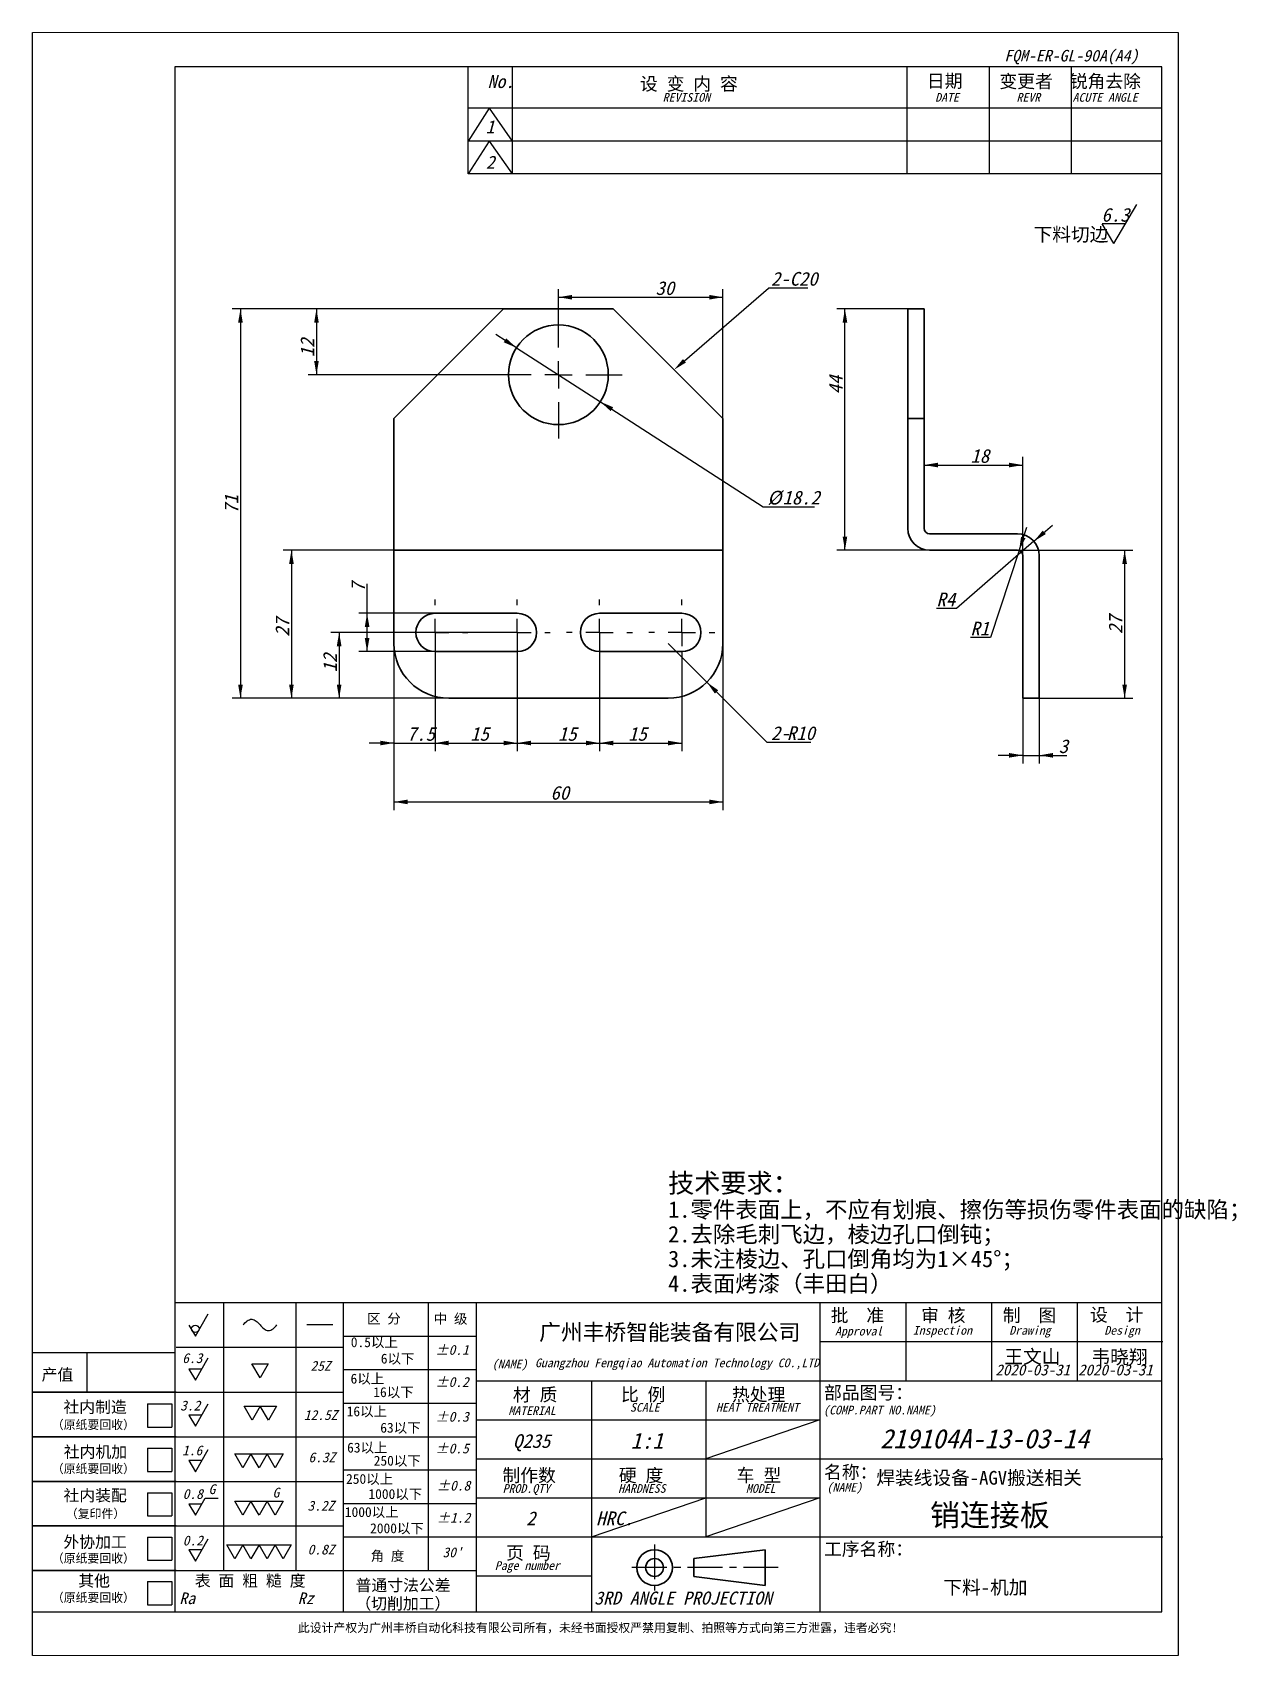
# Model space of a CAD drawing. Header units: millimetres. Extents: x -168473 to -148463, y 295526 to 306160.
# Drawn here: x -152444.7 to -152225, y 299388.2 to 299684.2 of the extents above; entities that cross this region are included whole.
import ezdxf

# ---------------------------------------------------------------- set-up
doc = ezdxf.new("R2010")
doc.units = ezdxf.units.MM
doc.linetypes.add('CENTER', pattern=[10.16, 6.35, -1.27, 1.27, -1.27])
doc.linetypes.add('CENTERX2', pattern=[20.32, 12.7, -2.54, 2.54, -2.54])
for name, color, linetype in [('SLD-0', 7, 'Continuous'), ('中心线层', 1, 'CENTERX2'), ('尺寸', 7, 'Continuous')]:
    doc.layers.add(name, color=color, linetype=linetype)
doc.layers.add('图框', color=7, linetype='Continuous', lineweight=20)
doc.layers.add('轮廓实线层', color=7, linetype='Continuous', lineweight=35)
doc.styles.add('SLDTEXTSTYLE0', font='')
doc.styles.add('SLDTEXTSTYLE1', font='')
doc.styles.add('SLDTEXTSTYLE2', font='')
doc.styles.add('SLDTEXTSTYLE3', font='')
doc.styles.get('SLDTEXTSTYLE0').set_extended_font_data('宋体')
doc.styles.get('SLDTEXTSTYLE1').set_extended_font_data('宋体', italic=True, bold=True)
doc.styles.get('SLDTEXTSTYLE2').set_extended_font_data('宋体')
doc.styles.get('SLDTEXTSTYLE3').set_extended_font_data('宋体', italic=True, bold=True)

msp = doc.modelspace()

# ---------------------------------------------------------------- linework, layer by layer
at = {"color": 7, "linetype": 'Continuous', "lineweight": 35}
for p, q in [((-152378.725, 299613.781), (-152358.725, 299633.781)), ((-152338.725, 299633.781), (-152358.725, 299633.781)), ((-152338.725, 299633.781), (-152318.725, 299613.781)), ((-152285.021, 299633.781), (-152282.021, 299633.781)), ((-152285.021, 299633.781), (-152285.021, 299613.781)), ((-152282.021, 299633.781), (-152282.021, 299613.781)), ((-152378.725, 299613.781), (-152378.725, 299593.781)), ((-152318.725, 299593.781), (-152318.725, 299613.781)), ((-152285.021, 299613.781), (-152282.021, 299613.781)), ((-152285.021, 299593.781), (-152285.021, 299613.781)), ((-152282.021, 299593.781), (-152282.021, 299613.781)), ((-152378.725, 299589.781), (-152378.725, 299593.781)), ((-152318.725, 299593.781), (-152318.725, 299589.781)), ((-152265.021, 299592.781), (-152281.021, 299592.781)), ((-152378.725, 299589.781), (-152318.725, 299589.781)), ((-152378.725, 299589.781), (-152378.725, 299588.781)), ((-152378.725, 299572.781), (-152378.725, 299588.781)), ((-152318.725, 299588.781), (-152318.725, 299589.781)), ((-152318.725, 299588.781), (-152318.725, 299572.781)), ((-152265.021, 299589.781), (-152281.021, 299589.781)), ((-152264.021, 299588.781), (-152264.021, 299572.781)), ((-152261.021, 299588.781), (-152261.021, 299572.781)), ((-152356.225, 299578.281), (-152371.225, 299578.281)), ((-152326.225, 299578.281), (-152341.225, 299578.281)), ((-152264.021, 299562.781), (-152264.021, 299572.781)), ((-152261.021, 299572.781), (-152261.021, 299562.781)), ((-152371.225, 299571.281), (-152356.225, 299571.281)), ((-152341.225, 299571.281), (-152326.225, 299571.281)), ((-152328.725, 299562.781), (-152368.725, 299562.781)), ((-152261.021, 299562.781), (-152264.021, 299562.781))]:
    msp.add_line(p, q, dxfattribs=at)
msp.add_circle((-152348.725, 299621.781), 9.1, dxfattribs=at)
for centre, radius, start, end in [((-152281.021, 299593.781), 4, 180, 270), ((-152281.021, 299593.781), 1, 180, 270), ((-152265.021, 299588.781), 4, 0, 90), ((-152265.021, 299588.781), 1, 0, 90), ((-152371.225, 299574.781), 3.5, 90, 270), ((-152356.225, 299574.781), 3.5, 270, 90), ((-152341.225, 299574.781), 3.5, 90, 270), ((-152326.225, 299574.781), 3.5, 270, 90), ((-152368.725, 299572.781), 10, 180, 270), ((-152328.725, 299572.781), 10, 270, 0)]:
    msp.add_arc(centre, radius, start, end, dxfattribs=at)
at = {"layer": 'SLD-0'}
for p, q in [((-152444.663, 299388.205), (-152444.663, 299684.205)), ((-152235.663, 299684.205), (-152235.667, 299388.205)), ((-152365.18, 299658.397), (-152365.18, 299677.953)), ((-152357.18, 299677.953), (-152357.18, 299658.397)), ((-152285.18, 299677.953), (-152285.18, 299658.397)), ((-152270.18, 299677.953), (-152270.18, 299658.397)), ((-152255.18, 299677.953), (-152255.18, 299658.397)), ((-152238.667, 299670.397), (-152365.18, 299670.397)), ((-152361.339, 299670.397), (-152365.18, 299664.397)), ((-152361.339, 299670.397), (-152357.18, 299664.397)), ((-152238.667, 299664.397), (-152365.18, 299664.397)), ((-152361.339, 299664.397), (-152365.18, 299658.397)), ((-152361.339, 299664.397), (-152357.18, 299658.397)), ((-152238.667, 299658.397), (-152365.18, 299658.397)), ((-152348.725, 299633.381), (-152348.725, 299637.419)), ((-152348.725, 299635.919), (-152318.725, 299635.919)), ((-152325.744, 299624.326), (-152310.415, 299637.595)), ((-152318.725, 299613.781), (-152318.725, 299637.419)), ((-152358.725, 299633.781), (-152408.225, 299633.781)), ((-152406.725, 299633.781), (-152406.725, 299562.781)), ((-152358.725, 299633.781), (-152394.359, 299633.781)), ((-152392.859, 299633.781), (-152392.859, 299621.781)), ((-152285.021, 299633.781), (-152297.967, 299633.781)), ((-152296.467, 299589.781), (-152296.467, 299633.781)), ((-152356.376, 299626.708), (-152360.159, 299629.145)), ((-152356.376, 299626.708), (-152341.074, 299616.854)), ((-152360.325, 299621.781), (-152394.359, 299621.781)), ((-152341.074, 299616.854), (-152311.359, 299597.716)), ((-152282.021, 299605.313), (-152264.021, 299605.313)), ((-152264.021, 299588.781), (-152264.021, 299606.813)), ((-152311.359, 299597.716), (-152302.025, 299597.716)), ((-152264.71, 299589.732), (-152263.312, 299594.009)), ((-152262.001, 299591.404), (-152258.604, 299594.355)), ((-152262.001, 299591.404), (-152276.096, 299579.161)), ((-152378.725, 299589.781), (-152398.925, 299589.781)), ((-152397.425, 299589.781), (-152397.425, 299562.781)), ((-152281.021, 299589.781), (-152297.967, 299589.781)), ((-152264.71, 299589.732), (-152269.905, 299573.836)), ((-152265.021, 299589.781), (-152243.952, 299589.781)), ((-152245.452, 299589.781), (-152245.452, 299562.781)), ((-152383.625, 299578.281), (-152383.625, 299583.659)), ((-152276.096, 299579.161), (-152279.756, 299579.161)), ((-152371.225, 299578.281), (-152385.125, 299578.281)), ((-152383.625, 299571.281), (-152383.625, 299578.281)), ((-152356.225, 299574.781), (-152390.225, 299574.781)), ((-152388.725, 299574.781), (-152388.725, 299562.781)), ((-152378.725, 299572.781), (-152378.725, 299553.117)), ((-152378.725, 299572.781), (-152378.725, 299542.38)), ((-152371.225, 299574.781), (-152371.225, 299553.117)), ((-152356.225, 299574.781), (-152356.225, 299553.117)), ((-152341.225, 299574.781), (-152341.225, 299553.117)), ((-152328.725, 299572.781), (-152321.654, 299565.71)), ((-152318.725, 299572.781), (-152318.725, 299542.38)), ((-152269.905, 299573.836), (-152273.565, 299573.836)), ((-152371.225, 299571.281), (-152385.125, 299571.281)), ((-152371.225, 299571.281), (-152371.225, 299553.117)), ((-152356.225, 299571.281), (-152356.225, 299553.117)), ((-152341.225, 299571.281), (-152341.225, 299553.117)), ((-152326.225, 299571.281), (-152326.225, 299553.117)), ((-152321.654, 299565.71), (-152310.704, 299554.76)), ((-152368.725, 299562.781), (-152408.225, 299562.781)), ((-152368.725, 299562.781), (-152398.925, 299562.781)), ((-152368.725, 299562.781), (-152390.225, 299562.781)), ((-152264.021, 299562.781), (-152264.021, 299550.874)), ((-152261.021, 299562.781), (-152243.952, 299562.781)), ((-152261.021, 299562.781), (-152261.021, 299550.874)), ((-152378.725, 299554.617), (-152383.225, 299554.617)), ((-152378.725, 299554.617), (-152371.225, 299554.617)), ((-152371.225, 299554.617), (-152356.225, 299554.617)), ((-152371.225, 299554.617), (-152366.725, 299554.617)), ((-152356.225, 299554.617), (-152341.225, 299554.617)), ((-152341.225, 299554.617), (-152326.225, 299554.617)), ((-152310.704, 299554.76), (-152302.68, 299554.76)), ((-152264.021, 299552.374), (-152268.521, 299552.374)), ((-152264.021, 299552.374), (-152261.021, 299552.374)), ((-152261.021, 299552.374), (-152256.016, 299552.374)), ((-152378.725, 299543.88), (-152318.725, 299543.88)), ((-152444.663, 299443.441), (-152418.667, 299443.441)), ((-152434.736, 299443.441), (-152434.736, 299436.238)), ((-152418.479, 299436.238), (-152444.663, 299436.238)), ((-152423.669, 299434.106), (-152419.254, 299434.106)), ((-152423.669, 299434.106), (-152423.669, 299429.868)), ((-152419.254, 299434.106), (-152419.254, 299429.868)), ((-152363.752, 299431.209), (-152301.021, 299431.209)), ((-152301.021, 299431.209), (-152321.869, 299424.09)), ((-152418.479, 299428.102), (-152444.663, 299428.102)), ((-152423.669, 299429.868), (-152419.254, 299429.868)), ((-152423.669, 299426.006), (-152419.254, 299426.006)), ((-152423.669, 299426.006), (-152423.669, 299421.768)), ((-152419.254, 299426.006), (-152419.254, 299421.768)), ((-152423.669, 299421.768), (-152419.254, 299421.768)), ((-152363.752, 299424.09), (-152238.479, 299424.09)), ((-152418.479, 299419.967), (-152444.663, 299419.967)), ((-152423.669, 299417.906), (-152419.254, 299417.906)), ((-152423.669, 299417.906), (-152423.669, 299413.668)), ((-152419.254, 299417.906), (-152419.254, 299413.668)), ((-152363.752, 299416.971), (-152301.021, 299416.971)), ((-152342.716, 299409.853), (-152321.869, 299416.971)), ((-152301.021, 299416.971), (-152321.869, 299409.853)), ((-152423.669, 299413.668), (-152419.254, 299413.668)), ((-152418.479, 299411.831), (-152444.663, 299411.831)), ((-152423.669, 299409.806), (-152419.254, 299409.806)), ((-152423.669, 299409.806), (-152423.669, 299405.568)), ((-152419.254, 299409.806), (-152419.254, 299405.568)), ((-152423.669, 299405.568), (-152419.254, 299405.568)), ((-152418.479, 299403.696), (-152444.663, 299403.696)), ((-152423.669, 299401.706), (-152419.254, 299401.706)), ((-152423.669, 299401.706), (-152423.669, 299397.468)), ((-152419.254, 299401.706), (-152419.254, 299397.468)), ((-152363.752, 299402.734), (-152342.716, 299402.734)), ((-152423.669, 299397.468), (-152419.254, 299397.468))]:
    msp.add_line(p, q, dxfattribs=at)
at = {"layer": 'SLD-0', "color": 0}
for p, q in [((-152247.424, 299645.715), (-152243.211, 299652.858)), ((-152247.424, 299645.715), (-152249.531, 299649.287)), ((-152245.318, 299649.287), (-152249.531, 299649.287)), ((-152303.254, 299637.595), (-152310.415, 299637.595)), ((-152348.725, 299626.781), (-152348.725, 299633.381)), ((-152348.725, 299621.781), (-152348.725, 299624.281)), ((-152353.725, 299621.781), (-152360.325, 299621.781)), ((-152348.725, 299621.781), (-152351.225, 299621.781)), ((-152348.725, 299621.781), (-152348.725, 299619.281)), ((-152348.725, 299621.781), (-152346.225, 299621.781)), ((-152343.725, 299621.781), (-152337.125, 299621.781)), ((-152348.725, 299616.781), (-152348.725, 299610.181)), ((-152371.225, 299579.781), (-152371.225, 299580.781)), ((-152356.225, 299579.781), (-152356.225, 299580.781)), ((-152341.225, 299579.781), (-152341.225, 299580.781)), ((-152326.225, 299579.781), (-152326.225, 299580.781)), ((-152371.225, 299574.781), (-152371.225, 299577.281)), ((-152356.225, 299574.781), (-152356.225, 299577.281)), ((-152341.225, 299574.781), (-152341.225, 299577.281)), ((-152326.225, 299574.781), (-152326.225, 299577.281)), ((-152376.225, 299574.781), (-152377.225, 299574.781)), ((-152371.225, 299574.781), (-152373.725, 299574.781)), ((-152371.225, 299574.781), (-152371.225, 299572.281)), ((-152371.225, 299574.781), (-152368.725, 299574.781)), ((-152366.225, 299574.781), (-152365.225, 299574.781)), ((-152361.225, 299574.781), (-152366.225, 299574.781)), ((-152361.225, 299574.781), (-152362.225, 299574.781)), ((-152356.225, 299574.781), (-152358.725, 299574.781)), ((-152356.225, 299574.781), (-152356.225, 299572.281)), ((-152356.225, 299574.781), (-152353.725, 299574.781)), ((-152351.225, 299574.781), (-152350.225, 299574.781)), ((-152346.225, 299574.781), (-152347.225, 299574.781)), ((-152341.225, 299574.781), (-152343.725, 299574.781)), ((-152341.225, 299574.781), (-152341.225, 299572.281)), ((-152341.225, 299574.781), (-152338.725, 299574.781)), ((-152336.225, 299574.781), (-152335.225, 299574.781)), ((-152331.225, 299574.781), (-152332.225, 299574.781)), ((-152326.225, 299574.781), (-152328.725, 299574.781)), ((-152326.225, 299574.781), (-152326.225, 299572.281)), ((-152326.225, 299574.781), (-152323.725, 299574.781)), ((-152321.225, 299574.781), (-152320.225, 299574.781)), ((-152371.225, 299569.781), (-152371.225, 299568.781)), ((-152356.225, 299569.781), (-152356.225, 299568.781)), ((-152341.225, 299569.781), (-152341.225, 299568.781)), ((-152326.225, 299569.781), (-152326.225, 299568.781))]:
    msp.add_line(p, q, dxfattribs=at)
at = {"layer": 'SLD-0'}
for points in [[(-152348.725, 299635.919), (-152346.225, 299635.494), (-152346.225, 299636.344)], [(-152318.725, 299635.919), (-152321.225, 299636.344), (-152321.225, 299635.494)], [(-152406.725, 299633.781), (-152407.15, 299631.281), (-152406.3, 299631.281)], [(-152392.859, 299633.781), (-152393.284, 299631.281), (-152392.434, 299631.281)], [(-152296.467, 299633.781), (-152296.892, 299631.281), (-152296.042, 299631.281)], [(-152356.376, 299626.708), (-152358.247, 299628.419), (-152358.708, 299627.705)], [(-152392.859, 299621.781), (-152392.434, 299624.281), (-152393.284, 299624.281)], [(-152325.471, 299624.011), (-152327.634, 299622.69), (-152326.016, 299624.641)], [(-152341.074, 299616.854), (-152339.203, 299615.143), (-152338.743, 299615.858)], [(-152282.021, 299605.313), (-152279.521, 299604.888), (-152279.521, 299605.738)], [(-152264.021, 299605.313), (-152266.521, 299605.738), (-152266.521, 299604.888)], [(-152296.467, 299589.781), (-152296.042, 299592.281), (-152296.892, 299592.281)], [(-152264.71, 299589.732), (-152263.53, 299591.976), (-152264.338, 299592.24)], [(-152262.001, 299591.404), (-152259.835, 299592.723), (-152260.392, 299593.365)], [(-152397.425, 299589.781), (-152397.85, 299587.281), (-152397, 299587.281)], [(-152245.452, 299589.781), (-152245.877, 299587.281), (-152245.027, 299587.281)], [(-152383.625, 299578.281), (-152384.05, 299575.781), (-152383.2, 299575.781)], [(-152388.725, 299574.781), (-152389.15, 299572.281), (-152388.3, 299572.281)], [(-152383.625, 299571.281), (-152383.2, 299573.781), (-152384.05, 299573.781)], [(-152406.725, 299562.781), (-152406.3, 299565.281), (-152407.15, 299565.281)], [(-152397.425, 299562.781), (-152397, 299565.281), (-152397.85, 299565.281)], [(-152388.725, 299562.781), (-152388.3, 299565.281), (-152389.15, 299565.281)], [(-152321.654, 299565.71), (-152320.187, 299563.642), (-152319.586, 299564.243)], [(-152245.452, 299562.781), (-152245.027, 299565.281), (-152245.877, 299565.281)], [(-152378.725, 299554.617), (-152381.225, 299555.042), (-152381.225, 299554.192)], [(-152371.225, 299554.617), (-152368.725, 299554.192), (-152368.725, 299555.042)], [(-152371.225, 299554.617), (-152368.725, 299554.192), (-152368.725, 299555.042)], [(-152356.225, 299554.617), (-152358.725, 299555.042), (-152358.725, 299554.192)], [(-152356.225, 299554.617), (-152353.725, 299554.192), (-152353.725, 299555.042)], [(-152341.225, 299554.617), (-152343.725, 299555.042), (-152343.725, 299554.192)], [(-152341.225, 299554.617), (-152338.725, 299554.192), (-152338.725, 299555.042)], [(-152326.225, 299554.617), (-152328.725, 299555.042), (-152328.725, 299554.192)], [(-152264.021, 299552.374), (-152266.521, 299552.799), (-152266.521, 299551.949)], [(-152261.021, 299552.374), (-152258.521, 299551.949), (-152258.521, 299552.799)], [(-152378.725, 299543.88), (-152376.225, 299543.455), (-152376.225, 299544.305)], [(-152318.725, 299543.88), (-152321.225, 299544.305), (-152321.225, 299543.455)]]:
    msp.add_solid(points, dxfattribs=at)
at = {"layer": '中心线层', "linetype": 'CENTER'}
for p, q in [((-152331.194, 299408.456), (-152331.194, 299400.047)), ((-152308.647, 299404.252), (-152336.201, 299404.251))]:
    msp.add_line(p, q, dxfattribs=at)
at = {"layer": '图框'}
for p, q in [((-152235.663, 299684.205), (-152444.663, 299684.205)), ((-152444.663, 299388.205), (-152235.667, 299388.205))]:
    msp.add_line(p, q, dxfattribs=at)
at = {"layer": '图框', "lineweight": 25}
for p, q in [((-152238.667, 299677.953), (-152418.667, 299677.953)), ((-152418.667, 299677.953), (-152418.667, 299396.205)), ((-152238.667, 299396.205), (-152238.667, 299677.953)), ((-152444.663, 299396.205), (-152238.667, 299396.205))]:
    msp.add_line(p, q, dxfattribs=at)
at = {"layer": '尺寸', "color": 7, "linetype": 'Continuous'}
for p, q in [((-152418.667, 299452.567), (-152418.667, 299396.205)), ((-152409.835, 299452.565), (-152409.835, 299403.751)), ((-152396.614, 299452.565), (-152396.614, 299403.751)), ((-152387.97, 299452.565), (-152387.97, 299396.205)), ((-152372.481, 299452.565), (-152372.481, 299403.751)), ((-152363.751, 299452.567), (-152363.752, 299396.205)), ((-152363.751, 299452.567), (-152363.751, 299438.33)), ((-152394.626, 299448.55), (-152389.88, 299448.55)), ((-152387.97, 299446.463), (-152363.751, 299446.463)), ((-152418.479, 299444.429), (-152387.97, 299444.429)), ((-152387.97, 299440.361), (-152363.752, 299440.361)), ((-152444.663, 299436.238), (-152387.97, 299436.238)), ((-152387.97, 299434.259), (-152363.752, 299434.259)), ((-152444.663, 299428.102), (-152387.97, 299428.102)), ((-152387.97, 299428.102), (-152363.752, 299428.102)), ((-152387.97, 299422.056), (-152363.752, 299422.056)), ((-152444.663, 299419.967), (-152387.97, 299419.967)), ((-152387.97, 299415.954), (-152363.752, 299415.954)), ((-152444.663, 299411.831), (-152387.97, 299411.831)), ((-152387.97, 299409.853), (-152363.564, 299409.853)), ((-152444.663, 299403.696), (-152363.752, 299403.696)), ((-152418.479, 299403.696), (-152363.752, 299403.696)), ((-152418.667, 299396.205), (-152363.752, 299396.205))]:
    msp.add_line(p, q, dxfattribs=at)
at = {"layer": '尺寸'}
for p, q in [((-152418.667, 299452.567), (-152363.751, 299452.567)), ((-152363.751, 299452.567), (-152238.667, 299452.567)), ((-152301.021, 299452.565), (-152301.021, 299396.205)), ((-152285.386, 299452.565), (-152285.386, 299438.327)), ((-152269.75, 299452.565), (-152269.75, 299438.327)), ((-152254.114, 299452.565), (-152254.114, 299438.327)), ((-152238.667, 299396.205), (-152238.667, 299452.567)), ((-152416.126, 299448.466), (-152414.952, 299446.432)), ((-152414.952, 299446.432), (-152412.603, 299450.5)), ((-152301.021, 299445.446), (-152238.479, 299445.446)), ((-152413.778, 299440.442), (-152416.126, 299440.442)), ((-152416.126, 299440.442), (-152414.952, 299438.408)), ((-152414.952, 299438.408), (-152412.604, 299442.476)), ((-152403.151, 299438.874), (-152404.619, 299441.416)), ((-152404.619, 299441.416), (-152401.683, 299441.416)), ((-152401.683, 299441.416), (-152403.151, 299438.874)), ((-152363.751, 299438.33), (-152238.667, 299438.33)), ((-152342.716, 299438.327), (-152342.716, 299396.205)), ((-152321.869, 299438.327), (-152321.869, 299409.853)), ((-152414.952, 299430.023), (-152412.604, 299434.091)), ((-152404.57, 299431.153), (-152406.038, 299433.695)), ((-152406.038, 299433.695), (-152403.102, 299433.695)), ((-152403.102, 299433.695), (-152404.57, 299431.153)), ((-152403.102, 299433.695), (-152400.167, 299433.695)), ((-152401.635, 299431.153), (-152403.102, 299433.695)), ((-152400.167, 299433.695), (-152401.635, 299431.153)), ((-152413.778, 299432.057), (-152416.126, 299432.057)), ((-152416.126, 299432.057), (-152414.952, 299430.023)), ((-152414.952, 299421.734), (-152412.604, 299425.802)), ((-152406.272, 299422.436), (-152407.74, 299424.979)), ((-152407.74, 299424.979), (-152404.804, 299424.979)), ((-152404.804, 299424.979), (-152406.272, 299422.436)), ((-152404.804, 299424.979), (-152401.868, 299424.979)), ((-152403.336, 299422.436), (-152404.804, 299424.979)), ((-152401.868, 299424.979), (-152403.336, 299422.436)), ((-152400.4, 299422.436), (-152401.868, 299424.979)), ((-152401.868, 299424.979), (-152398.933, 299424.979)), ((-152398.933, 299424.979), (-152400.4, 299422.436)), ((-152413.778, 299423.768), (-152416.126, 299423.768)), ((-152416.126, 299423.768), (-152414.952, 299421.734)), ((-152414.952, 299413.785), (-152413.143, 299416.919)), ((-152413.143, 299416.919), (-152410.817, 299416.919)), ((-152406.272, 299413.785), (-152407.74, 299416.328)), ((-152407.74, 299416.328), (-152404.804, 299416.328)), ((-152404.804, 299416.328), (-152406.272, 299413.785)), ((-152404.804, 299416.328), (-152401.868, 299416.328)), ((-152403.336, 299413.785), (-152404.804, 299416.328)), ((-152401.868, 299416.328), (-152403.336, 299413.785)), ((-152400.4, 299413.785), (-152401.868, 299416.328)), ((-152401.868, 299416.328), (-152398.933, 299416.328)), ((-152398.933, 299416.328), (-152400.4, 299413.785)), ((-152413.778, 299415.819), (-152416.126, 299415.819)), ((-152416.126, 299415.819), (-152414.952, 299413.785)), ((-152413.778, 299407.453), (-152416.126, 299407.453)), ((-152416.126, 299407.453), (-152414.952, 299405.419)), ((-152414.952, 299405.419), (-152412.604, 299409.487)), ((-152407.74, 299405.821), (-152409.207, 299408.364)), ((-152409.207, 299408.364), (-152406.272, 299408.364)), ((-152406.272, 299408.364), (-152407.74, 299405.821)), ((-152406.272, 299408.364), (-152403.336, 299408.364)), ((-152404.804, 299405.821), (-152406.272, 299408.364)), ((-152403.336, 299408.364), (-152404.804, 299405.821)), ((-152401.868, 299405.821), (-152403.336, 299408.364)), ((-152403.336, 299408.364), (-152400.4, 299408.364)), ((-152400.4, 299408.364), (-152401.868, 299405.821)), ((-152398.933, 299405.821), (-152400.4, 299408.364)), ((-152400.4, 299408.364), (-152397.465, 299408.364)), ((-152397.465, 299408.364), (-152398.933, 299405.821)), ((-152363.564, 299409.853), (-152238.479, 299409.853)), ((-152363.752, 299396.205), (-152238.667, 299396.205))]:
    msp.add_line(p, q, dxfattribs=at)
msp.add_circle((-152414.952, 299447.788), 0.678, dxfattribs=at)
at = {"layer": '尺寸', "color": 7, "linetype": 'Continuous'}
msp.add_open_spline([(-152406.228, 299448.516), (-152406.025, 299448.783), (-152405.58, 299449.233), (-152404.672, 299449.691), (-152403.783, 299449.208), (-152403.152, 299448.493), (-152402.517, 299447.78), (-152401.611, 299447.298), (-152400.699, 299447.788), (-152400.26, 299448.259), (-152400.06, 299448.536)], degree=3, knots=[0, 0, 0, 0, 6.9640743, 13.2970752, 19.1216713, 26.1593704, 33.2716621, 39.1431944, 45.5778054, 52.677549, 52.677549, 52.677549, 52.677549], dxfattribs=at)
at = {"layer": '轮廓实线层'}
for p, q in [((-152324.009, 299405.879), (-152310.992, 299407.506)), ((-152310.992, 299407.506), (-152310.992, 299400.997)), ((-152324.009, 299402.625), (-152324.009, 299405.879)), ((-152310.992, 299400.997), (-152324.009, 299402.625))]:
    msp.add_line(p, q, dxfattribs=at)
for radius in [3.254, 1.627]:
    msp.add_arc((-152331.194, 299404.252), radius, 0, 359.98938, dxfattribs=at)

# ---------------------------------------------------------------- texts
at = {"layer": 'SLD-0', "linetype": 'Continuous'}
for s, height, style, p in [('FQM-ER-GL-90A(A4)', 2.11667, 'SLDTEXTSTYLE3', (-152267.41, 299678.918)), ('王文山', 2.5, 'SLDTEXTSTYLE0', (-152267.391, 299441.459)), ('韦晓翔', 2.5, 'SLDTEXTSTYLE0', (-152251.48, 299441.403)), ('2020-03-31', 2, 'SLDTEXTSTYLE1', (-152269.023, 299439.29)), ('2020-03-31', 2, 'SLDTEXTSTYLE1', (-152253.94, 299439.29)), ('Q235', 2.5, 'SLDTEXTSTYLE1', (-152357.012, 299426.074)), ('219104A-13-03-14', 3.5, 'SLDTEXTSTYLE1', (-152290.061, 299425.995)), ('焊装线设备-AGV搬送相关', 2.5, 'SLDTEXTSTYLE0', (-152290.746, 299419.368)), ('销连接板', 4, 'SLDTEXTSTYLE0', (-152280.947, 299411.816)), ('2', 2.5, 'SLDTEXTSTYLE1', (-152354.598, 299411.974)), ('HRC.', 2.5, 'SLDTEXTSTYLE1', (-152341.842, 299411.974)), ('下料-机加', 2.5, 'SLDTEXTSTYLE0', (-152278.505, 299399.388)), ('此设计产权为广州丰桥自动化科技有限公司所有，未经书面授权严禁用复制、拍照等方式向第三方泄露，违者必究!', 1.5875, 'SLDTEXTSTYLE2', (-152396.259, 299392.473))]:
    msp.add_text(s, height=height, dxfattribs=dict(at, style=style)).set_placement(p)
at = {"layer": 'SLD-0', "color": 0, "attachment_point": 1}
for s, insert, char_height, style in [('6.3', (-152249.677, 299652.196), 2.5, 'SLDTEXTSTYLE1'), ('下料切边', (-152262.059, 299648.624), 2.5, 'SLDTEXTSTYLE0'), ('2-C20', (-152309.954, 299640.524), 2.5, 'SLDTEXTSTYLE1'), ('技术要求：', (-152328.729, 299476.12), 3.5, 'SLDTEXTSTYLE0'), ('1.零件表面上，不应有划痕、擦伤等损伤零件表面的缺陷；', (-152328.729, 299471.038), 3, 'SLDTEXTSTYLE0'), ('2.去除毛刺飞边，棱边孔口倒钝；', (-152328.729, 299466.538), 3, 'SLDTEXTSTYLE0'), ('3.未注棱边、孔口倒角均为1×45°；', (-152328.729, 299462.038), 3, 'SLDTEXTSTYLE0'), ('4.表面烤漆（丰田白）', (-152328.729, 299457.538), 3, 'SLDTEXTSTYLE0')]:
    msp.add_mtext(s, dxfattribs=dict(at, insert=insert, char_height=char_height, style=style))
at = {"layer": 'SLD-0', "char_height": 2.5, "attachment_point": 1, "style": 'SLDTEXTSTYLE1'}
for s, insert in [('30', (-152331.014, 299638.828)), ('18', (-152273.565, 299608.222)), ('%%c', (-152310.609, 299600.625)), ('18.2', (-152307.845, 299600.625)), ('R4', (-152279.756, 299582.07)), ('R1', (-152273.565, 299576.745)), ('7.5', (-152376.341, 299557.526)), ('15', (-152364.806, 299557.526)), ('15', (-152348.796, 299557.526)), ('15', (-152335.997, 299557.526)), ('2-', (-152309.954, 299557.67)), ('R10', (-152307.045, 299557.67)), ('3', (-152257.471, 299555.283)), ('60', (-152350.178, 299546.789))]:
    msp.add_mtext(s, dxfattribs=dict(at, insert=insert))
at = {"layer": 'SLD-0', "char_height": 2.5, "attachment_point": 1, "rotation": 90, "style": 'SLDTEXTSTYLE1'}
for s, insert in [('12', (-152395.768, 299624.994)), ('44', (-152299.376, 299618.215)), ('71', (-152409.634, 299596.466)), ('7', (-152386.535, 299582.205)), ('27', (-152400.334, 299574.01)), ('27', (-152248.361, 299574.484)), ('12', (-152391.634, 299567.528))]:
    msp.add_mtext(s, dxfattribs=dict(at, insert=insert))
at = {"layer": '尺寸', "linetype": 'Continuous'}
for s, height, style, p in [('No.', 2.3813, 'SLDTEXTSTYLE1', (-152361.64, 299674.07)), ('设 变 内 容', 2.3813, 'SLDTEXTSTYLE0', (-152333.862, 299673.644)), ('日期', 2.3813, 'SLDTEXTSTYLE0', (-152281.505, 299674.157)), ('变更者', 2.3813, 'SLDTEXTSTYLE0', (-152268.291, 299674.104)), ('锐角去除', 2.3813, 'SLDTEXTSTYLE0', (-152255.463, 299674.117)), ('REVISION', 1.5875, 'SLDTEXTSTYLE1', (-152329.717, 299671.57)), ('DATE', 1.5875, 'SLDTEXTSTYLE1', (-152280.02, 299671.57)), ('REVR', 1.5875, 'SLDTEXTSTYLE1', (-152265.178, 299671.57)), ('ACUTE ANGLE', 1.5875, 'SLDTEXTSTYLE1', (-152254.948, 299671.57)), ('1', 2.381, 'SLDTEXTSTYLE1', (-152362.003, 299665.801)), ('2', 2.381, 'SLDTEXTSTYLE1', (-152361.963, 299659.341)), ('批  准', 2.3813, 'SLDTEXTSTYLE0', (-152299.065, 299449.061)), ('审 核', 2.3813, 'SLDTEXTSTYLE0', (-152282.59, 299449.048)), ('制  图', 2.3813, 'SLDTEXTSTYLE0', (-152267.668, 299449.074)), ('设  计', 2.3813, 'SLDTEXTSTYLE0', (-152251.762, 299449.141)), ('广州丰桥智能装备有限公司', 2.91042, 'SLDTEXTSTYLE0', (-152352.243, 299445.724)), ('Approval', 1.5875, 'SLDTEXTSTYLE1', (-152298.276, 299446.57)), ('Inspection', 1.5875, 'SLDTEXTSTYLE1', (-152284.086, 299446.713)), ('Drawing', 1.5875, 'SLDTEXTSTYLE1', (-152266.502, 299446.713)), ('Design', 1.5875, 'SLDTEXTSTYLE1', (-152249.164, 299446.713)), ('6.3', 1.8, 'SLDTEXTSTYLE1', (-152417.341, 299441.542)), ('(NAME)', 1.5875, 'SLDTEXTSTYLE1', (-152360.858, 299440.58)), ('Guangzhou Fengqiao Automation Technology CO.,LTD', 1.5875, 'SLDTEXTSTYLE1', (-152352.996, 299440.784)), ('材 质', 2.3813, 'SLDTEXTSTYLE0', (-152357.034, 299434.598)), ('比 例', 2.3813, 'SLDTEXTSTYLE0', (-152337.327, 299434.625)), ('热处理', 2.3813, 'SLDTEXTSTYLE0', (-152317.077, 299434.611)), ('部品图号：', 2.3813, 'SLDTEXTSTYLE0', (-152300.284, 299434.96)), ('3.2', 1.8, 'SLDTEXTSTYLE1', (-152417.717, 299432.892)), ('MATERIAL', 1.5875, 'SLDTEXTSTYLE1', (-152357.843, 299432.084)), ('SCALE', 1.5875, 'SLDTEXTSTYLE1', (-152335.671, 299432.673)), ('HEAT TREATMENT', 1.5875, 'SLDTEXTSTYLE1', (-152319.987, 299432.673)), ('(COMP.PART NO.NAME)', 1.5875, 'SLDTEXTSTYLE1', (-152300.431, 299432.173)), ('1:1', 2.9104, 'SLDTEXTSTYLE1', (-152335.548, 299425.928)), ('1.6', 1.8, 'SLDTEXTSTYLE1', (-152417.371, 299424.716)), ('制作数', 2.3813, 'SLDTEXTSTYLE0', (-152358.937, 299419.878)), ('硬 度', 2.3813, 'SLDTEXTSTYLE0', (-152337.71, 299419.878)), ('车 型', 2.3813, 'SLDTEXTSTYLE0', (-152316.21, 299419.891)), ('名称：', 2.3813, 'SLDTEXTSTYLE0', (-152300.284, 299420.464)), ('PROD.QTY', 1.5875, 'SLDTEXTSTYLE1', (-152358.899, 299417.876)), ('HARDNESS', 1.5875, 'SLDTEXTSTYLE1', (-152337.83, 299417.876)), ('MODEL', 1.5875, 'SLDTEXTSTYLE1', (-152314.521, 299417.876)), ('(NAME)', 1.5875, 'SLDTEXTSTYLE1', (-152299.811, 299418.107)), ('0.8', 1.8, 'SLDTEXTSTYLE1', (-152417.252, 299416.771)), ('0.2', 1.8, 'SLDTEXTSTYLE1', (-152417.242, 299408.278)), ('页 码', 2.3813, 'SLDTEXTSTYLE0', (-152358.259, 299405.728)), ('工序名称：', 2.3813, 'SLDTEXTSTYLE0', (-152300.284, 299406.445)), ('Page number', 1.5875, 'SLDTEXTSTYLE1', (-152360.327, 299403.822)), ('表 面 粗 糙 度', 2.1167, 'SLDTEXTSTYLE0', (-152415.055, 299400.791)), ('普通寸法公差', 2.1167, 'SLDTEXTSTYLE0', (-152385.727, 299399.965)), ('Ra             Rz', 2.11667, 'SLDTEXTSTYLE1', (-152417.862, 299397.59)), ('（切削加工）', 2.1167, 'SLDTEXTSTYLE0', (-152385.756, 299396.623)), ('3RD ANGLE PROJECTION', 2.38125, 'SLDTEXTSTYLE1', (-152342.196, 299397.498))]:
    msp.add_text(s, height=height, dxfattribs=dict(at, style=style)).set_placement(p)
at = {"layer": '尺寸', "color": 7, "linetype": 'Continuous'}
for s, height, style, p in [('区 分', 1.8, 'SLDTEXTSTYLE0', (-152383.619, 299448.748)), ('中 级', 1.8, 'SLDTEXTSTYLE0', (-152371.449, 299448.718)), ('0.5以上', 1.8, 'SLDTEXTSTYLE0', (-152386.598, 299444.448)), ('6以下', 1.8, 'SLDTEXTSTYLE0', (-152381.12, 299441.459)), ('±0.1', 1.8, 'SLDTEXTSTYLE1', (-152371.198, 299443.048)), ('产值', 2.1167, 'SLDTEXTSTYLE0', (-152442.998, 299438.38)), ('25Z', 1.8, 'SLDTEXTSTYLE1', (-152393.951, 299440.129)), ('6以上', 1.8, 'SLDTEXTSTYLE0', (-152386.64, 299437.806)), ('16以下', 1.8, 'SLDTEXTSTYLE0', (-152382.494, 299435.338)), ('±0.2', 1.8, 'SLDTEXTSTYLE1', (-152371.198, 299437.196)), ('社内制造', 2.1167, 'SLDTEXTSTYLE0', (-152439.013, 299432.477)), ('16以上', 1.8, 'SLDTEXTSTYLE0', (-152387.352, 299431.839)), ('（原纸要回收）', 1.5875, 'SLDTEXTSTYLE0', (-152441.127, 299429.493)), ('12.5Z', 1.8, 'SLDTEXTSTYLE1', (-152395.159, 299431.161)), ('63以下', 1.8, 'SLDTEXTSTYLE0', (-152381.224, 299428.85)), ('±0.3', 1.8, 'SLDTEXTSTYLE1', (-152371.198, 299430.854)), ('社内机加', 2.1167, 'SLDTEXTSTYLE0', (-152438.953, 299424.288)), ('6.3Z', 1.8, 'SLDTEXTSTYLE1', (-152394.316, 299423.45)), ('63以上', 1.8, 'SLDTEXTSTYLE0', (-152387.267, 299425.228)), ('250以下', 1.8, 'SLDTEXTSTYLE0', (-152382.414, 299422.839)), ('±0.5', 1.8, 'SLDTEXTSTYLE1', (-152371.198, 299425.069)), ('（原纸要回收）', 1.5875, 'SLDTEXTSTYLE0', (-152441.127, 299421.474)), ('G', 1.8, 'SLDTEXTSTYLE1', (-152412.542, 299417.642)), ('G', 1.8, 'SLDTEXTSTYLE1', (-152400.872, 299417.014)), ('250以上', 1.8, 'SLDTEXTSTYLE0', (-152387.463, 299419.515)), ('±0.8', 1.8, 'SLDTEXTSTYLE1', (-152370.929, 299418.295)), ('社内装配', 2.1167, 'SLDTEXTSTYLE0', (-152439.007, 299416.355)), ('3.2Z', 1.8, 'SLDTEXTSTYLE1', (-152394.495, 299414.623)), ('1000以下', 1.8, 'SLDTEXTSTYLE0', (-152383.379, 299416.763)), ('（复印件）', 1.5875, 'SLDTEXTSTYLE0', (-152438.575, 299413.283)), ('1000以上', 1.8, 'SLDTEXTSTYLE0', (-152387.68, 299413.47)), ('±1.2', 1.8, 'SLDTEXTSTYLE1', (-152370.929, 299412.431)), ('外协加工', 2.1167, 'SLDTEXTSTYLE0', (-152439.007, 299407.862)), ('2000以下', 1.8, 'SLDTEXTSTYLE0', (-152383.075, 299410.513)), ('（原纸要回收）', 1.5875, 'SLDTEXTSTYLE0', (-152441.127, 299405.141)), ('0.8Z', 1.8, 'SLDTEXTSTYLE1', (-152394.464, 299406.636)), ('角 度', 1.8, 'SLDTEXTSTYLE0', (-152382.972, 299405.476)), ("30'", 1.8, 'SLDTEXTSTYLE1', (-152369.872, 299406.126)), ('其他', 2.1167, 'SLDTEXTSTYLE0', (-152436.301, 299400.791)), ('（原纸要回收）', 1.5875, 'SLDTEXTSTYLE0', (-152441.127, 299397.97))]:
    msp.add_text(s, height=height, dxfattribs=dict(at, style=style)).set_placement(p)

doc.saveas('drawing.dxf')
